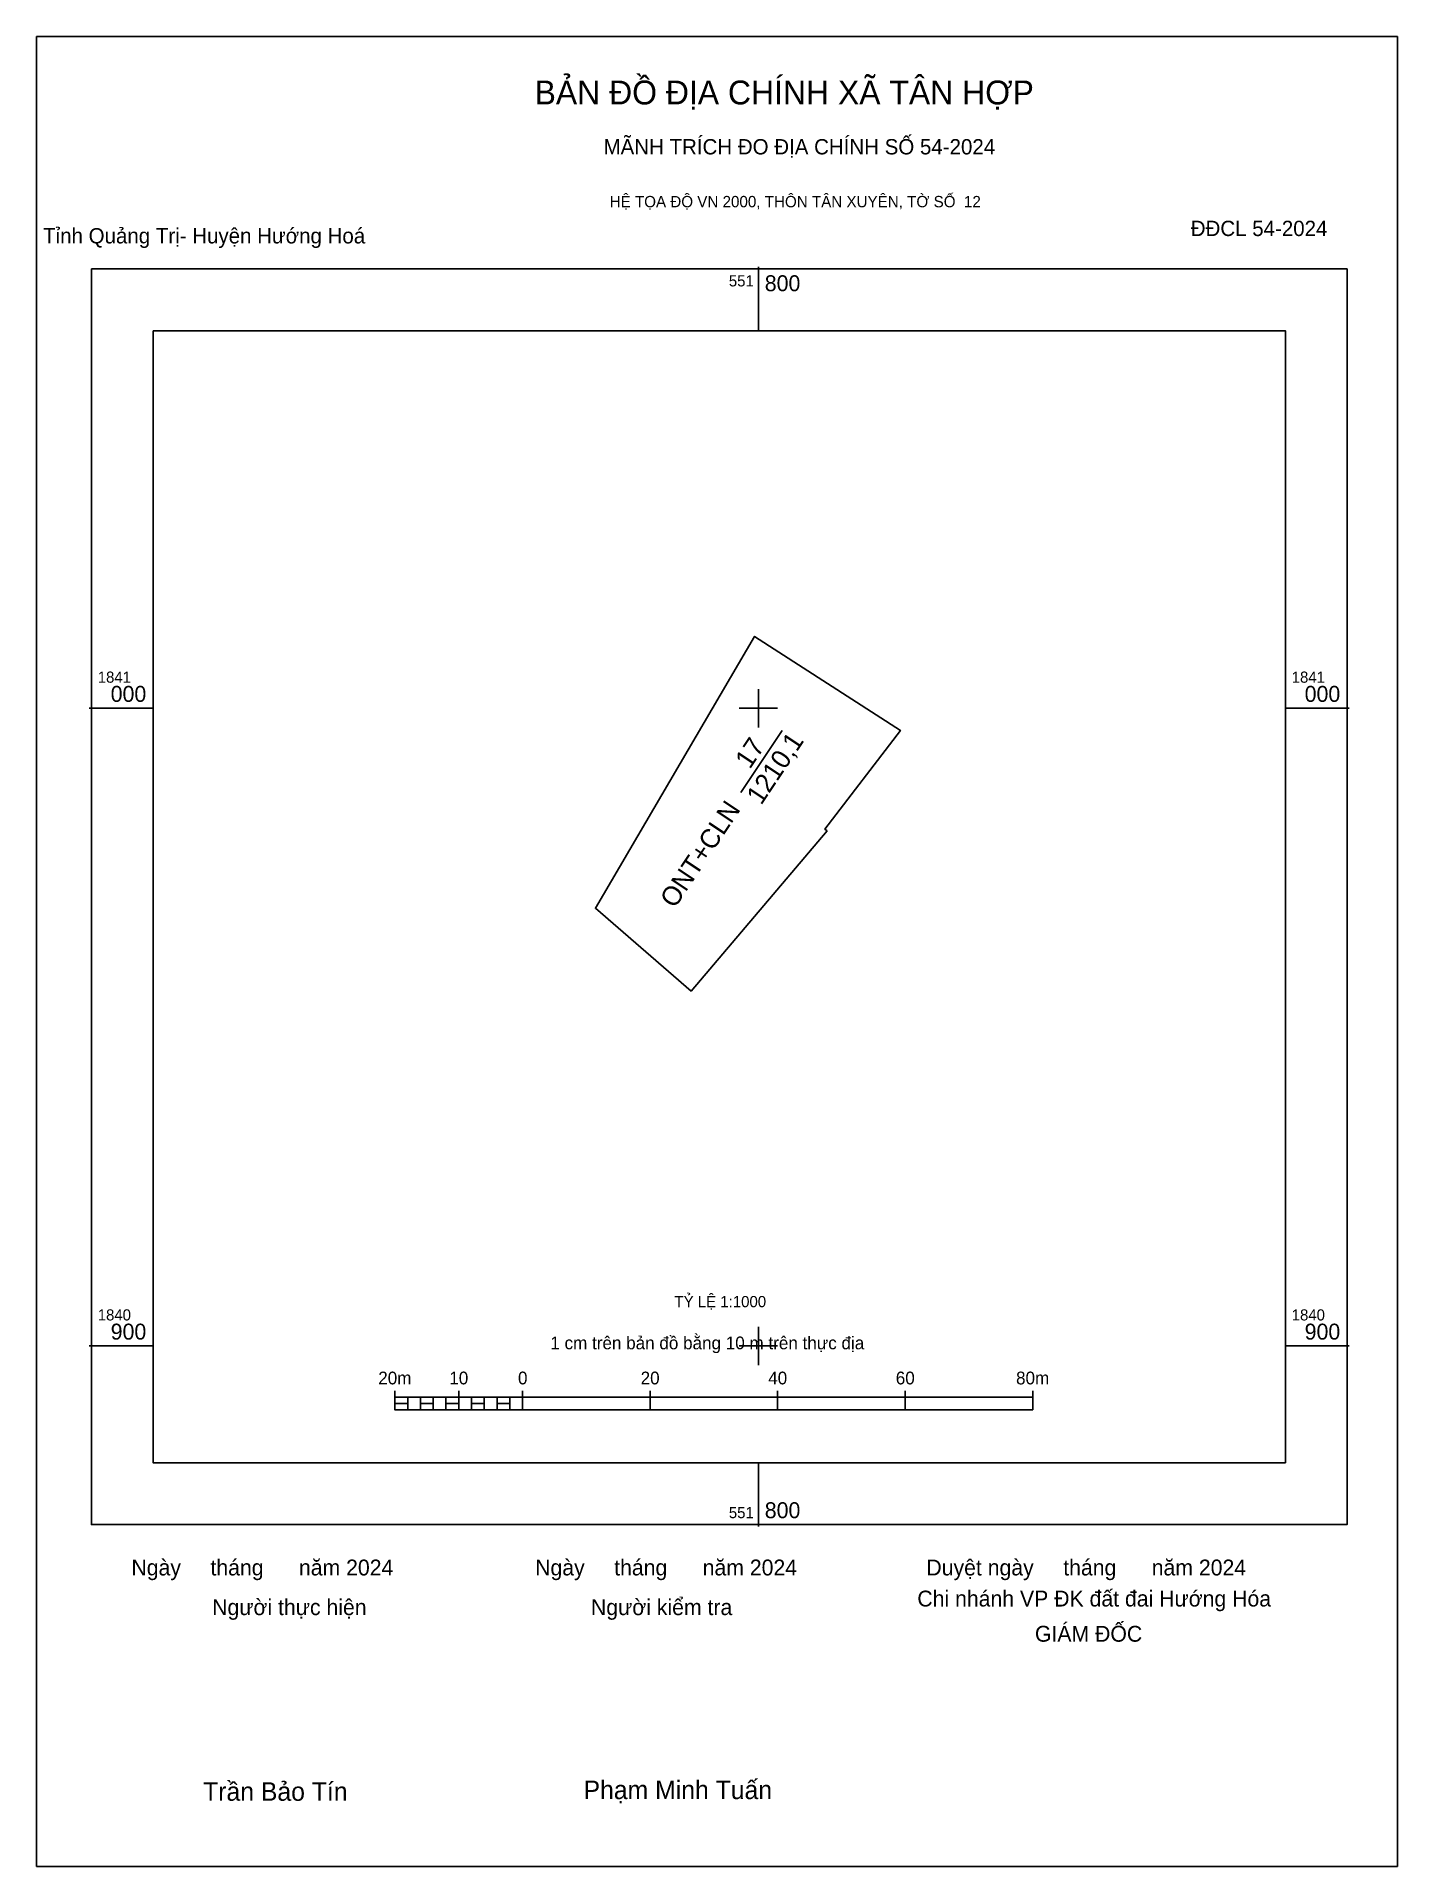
# Model space of a CAD drawing. Extents: x 551687 to 551900, y 1840818 to 1841105.
import ezdxf

# ---------------------------------------------------------------- set-up
doc = ezdxf.new("R2010")
doc.units = 0
for name, color, linetype in [('Level 10', 7, 'Continuous'), ('Level 13', 7, 'Continuous'), ('Level 15', 7, 'Continuous'), ('Level 27', 7, 'Continuous'), ('Level 6', 7, 'Continuous'), ('Level 62', 7, 'Continuous'), ('Level 63', 7, 'Continuous'), ('Level 9', 7, 'Continuous')]:
    doc.layers.add(name, color=color, linetype=linetype)

msp = doc.modelspace()

# ---------------------------------------------------------------- linework, layer by layer
at = {"layer": 'Level 10'}
msp.add_line((551797.27, 1840986.8), (551803.74, 1840996.5), dxfattribs=at)
msp.add_lwpolyline([(551810.78, 1840980.78), (551789.45, 1840955.64), (551774.46, 1840968.63), (551799.4, 1841011.27), (551822.26, 1840996.52), (551810.43, 1840981.02)], close=True, dxfattribs=at)
at = {"layer": 'Level 15'}
msp.add_lwpolyline([(551686.83, 1841105.31), (551900.19, 1841105.31), (551900.19, 1840818.4), (551686.83, 1840818.4)], close=True, dxfattribs=at)
at = {"layer": 'Level 27'}
for p, q in [((551799.4, 1841011.27), (551799.41, 1841011.28)), ((551822.26, 1840996.52), (551822.26, 1840996.53)), ((551810.78, 1840980.78), (551810.79, 1840980.77)), ((551789.45, 1840955.64), (551789.44, 1840955.63))]:
    msp.add_line(p, q, dxfattribs=at)
at = {"layer": 'Level 62'}
msp.add_lwpolyline([(551705.1, 1841059.2), (551882.62, 1841059.2), (551882.62, 1840881.69), (551705.1, 1840881.69)], close=True, dxfattribs=at)
at = {"layer": 'Level 63'}
for p, q in [((551800, 1841069.2), (551800, 1841059.2)), ((551800, 1841003), (551800, 1840997)), ((551695.1, 1841000), (551705.1, 1841000)), ((551797, 1841000), (551803, 1841000)), ((551882.62, 1841000), (551892.62, 1841000)), ((551800, 1840903), (551800, 1840897)), ((551695.1, 1840900), (551705.1, 1840900)), ((551797, 1840900), (551803, 1840900)), ((551882.62, 1840900), (551892.62, 1840900)), ((551743.02, 1840892.98), (551743.02, 1840889.98)), ((551753.02, 1840892.98), (551753.02, 1840889.98)), ((551763.02, 1840892.98), (551763.02, 1840889.98)), ((551783.02, 1840892.98), (551783.02, 1840889.98)), ((551803.02, 1840892.98), (551803.02, 1840889.98)), ((551823.02, 1840892.98), (551823.02, 1840889.98)), ((551843.02, 1840892.98), (551843.02, 1840889.98)), ((551743.02, 1840891.98), (551843.02, 1840891.98)), ((551743.02, 1840889.98), (551843.02, 1840889.98)), ((551745.02, 1840891.98), (551745.02, 1840889.98)), ((551747.02, 1840891.98), (551747.02, 1840889.98)), ((551749.02, 1840891.98), (551749.02, 1840889.98)), ((551751.02, 1840891.98), (551751.02, 1840889.98)), ((551753.02, 1840891.98), (551753.02, 1840889.98)), ((551755.02, 1840891.98), (551755.02, 1840889.98)), ((551757.02, 1840891.98), (551757.02, 1840889.98)), ((551759.02, 1840891.98), (551759.02, 1840889.98)), ((551761.02, 1840891.98), (551761.02, 1840889.98)), ((551763.02, 1840891.98), (551763.02, 1840889.98)), ((551800, 1840881.69), (551800, 1840871.69))]:
    msp.add_line(p, q, dxfattribs=at)
for points in [[(551695.42, 1841068.89), (551892.3, 1841068.89), (551892.3, 1840872), (551695.42, 1840872)], [(551743.02, 1840890.98), (551745.02, 1840890.98), (551745.02, 1840889.98), (551743.02, 1840889.98)], [(551743.02, 1840890.98), (551745.02, 1840890.98), (551745.02, 1840889.98), (551743.02, 1840889.98)], [(551747.02, 1840890.98), (551749.02, 1840890.98), (551749.02, 1840889.98), (551747.02, 1840889.98)], [(551751.02, 1840890.98), (551753.02, 1840890.98), (551753.02, 1840889.98), (551751.02, 1840889.98)], [(551755.02, 1840890.98), (551757.02, 1840890.98), (551757.02, 1840889.98), (551755.02, 1840889.98)], [(551759.02, 1840890.98), (551761.02, 1840890.98), (551761.02, 1840889.98), (551759.02, 1840889.98)]]:
    msp.add_lwpolyline(points, close=True, dxfattribs=at)

# ---------------------------------------------------------------- texts
at = {"layer": 'Level 13'}
for s, p in [('17', (551798.66, 1840990.33)), ('1210,1', (551800.44, 1840984.69)), ('ONT+CLN', (551786.88, 1840968.49))]:
    msp.add_text(s, height=3, rotation=56.3218, dxfattribs=at).set_placement(p)
at = {"layer": 'Level 6'}
msp.add_text('TỶ LỆ 1:1000', height=1.7579, dxfattribs=at).set_placement((551786.84, 1840906.08))
at = {"layer": 'Level 63'}
for s, height, p in [('BẢN ĐỒ ĐỊA CHÍNH XÃ TÂN HỢP', 3.7437, (551764.91, 1841094.68)), ('MÃNH TRÍCH ĐO ĐỊA CHÍNH SỐ 54-2024', 2.4022, (551775.72, 1841086.84)), ('HỆ TỌA ĐỘ VN 2000, THÔN TÂN XUYÊN, TỜ SỐ  12', 1.7782, (551776.68, 1841078.55)), ('551', 1.75, (551795.37, 1841066.14)), ('800', 2.5, (551801, 1841065.39)), ('1841', 1.75, (551696.42, 1841004)), ('1841', 1.75, (551883.62, 1841004)), ('000', 2.5, (551698.45, 1841001)), ('000', 2.5, (551885.65, 1841001)), ('1840', 1.75, (551696.42, 1840904)), ('1840', 1.75, (551883.62, 1840904)), ('900', 2.5, (551698.45, 1840901)), ('1 cm trên bản đồ bằng 10 m trên thực địa', 2, (551767.38, 1840899.48)), ('900', 2.5, (551885.65, 1840901)), ('20m', 2, (551740.4, 1840893.98)), ('10', 2, (551751.54, 1840893.98)), ('0', 2, (551762.31, 1840893.98)), ('20', 2, (551781.54, 1840893.98)), ('40', 2, (551801.54, 1840893.98)), ('60', 2, (551821.54, 1840893.98)), ('80m', 2, (551840.4, 1840893.98)), ('800', 2.5, (551801, 1840873)), ('551', 1.75, (551795.37, 1840873)), ('Ngày     tháng      năm 2024', 2.4883, (551701.7, 1840864.02)), ('Ngày     tháng      năm 2024', 2.4883, (551765, 1840864.02)), ('Duyệt ngày     tháng      năm 2024', 2.4883, (551826.34, 1840864.02)), ('Người kiểm tra', 2.4883, (551773.75, 1840857.8)), ('Chi nhánh VP ĐK đất đai Hướng Hóa', 2.4883, (551824.92, 1840859.15)), ('Người thực hiện', 2.4883, (551714.36, 1840857.8)), ('GIÁM ĐỐC', 2.488, (551843.36, 1840853.63)), ('Phạm Minh Tuấn', 2.9024, (551772.59, 1840828.95)), ('Trần Bảo Tín', 2.9024, (551712.94, 1840828.69))]:
    msp.add_text(s, height=height, dxfattribs=at).set_placement(p)
at = {"layer": 'Level 9'}
for s, p in [('ĐĐCL 54-2024', (551867.79, 1841074.04)), ('Tỉnh Quảng Trị- Huyện Hướng Hoá', (551687.85, 1841072.88))]:
    msp.add_text(s, height=2.4022, dxfattribs=at).set_placement(p)

doc.saveas('drawing.dxf')
